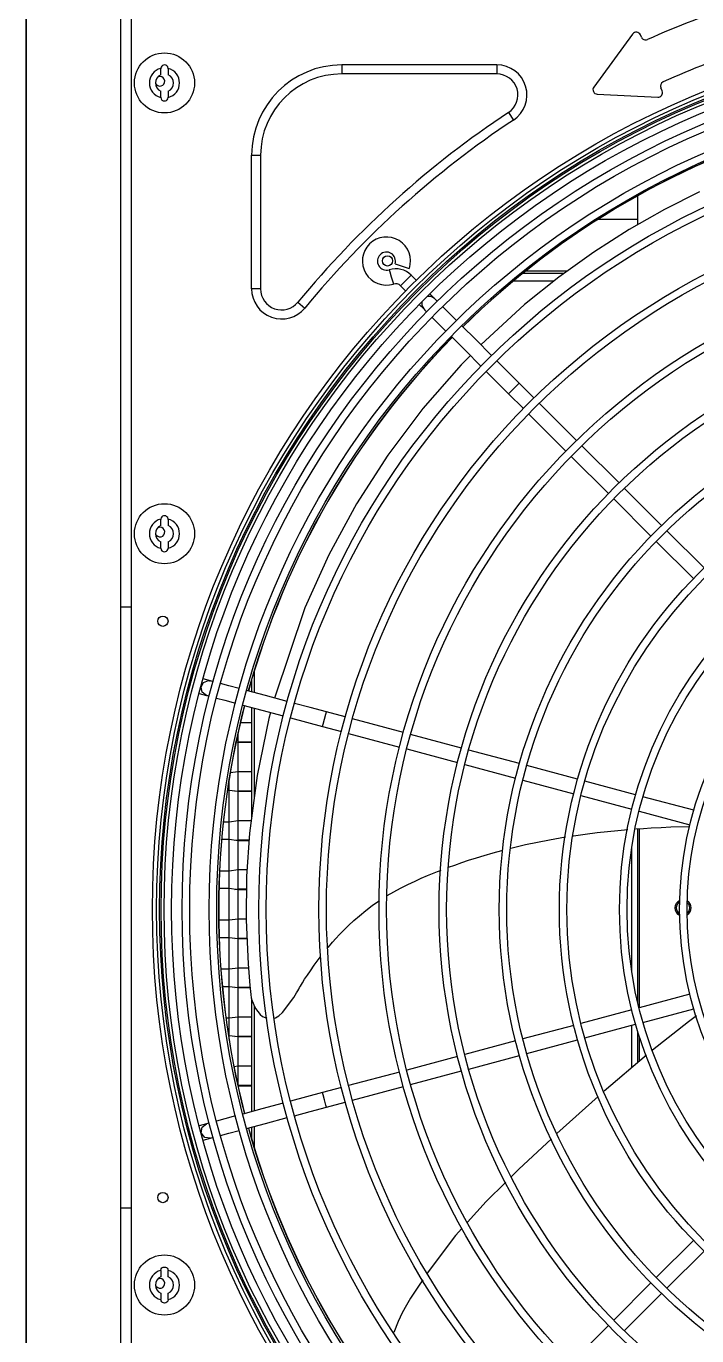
# Model space of a CAD drawing. Extents: x 594 to 813, y 174 to 240.
# Drawn here: x 741.774 to 744.013, y 198.53 to 202.901 of the extents above; entities that cross this region are included whole.
import ezdxf

# ---------------------------------------------------------------- set-up
doc = ezdxf.new("R2010")
doc.units = 0
doc.header["$MEASUREMENT"] = 0
doc.layers.add('AC.REF(S). PIPING', color=3, linetype='CONTINUOUS', lineweight=30)
doc.layers.add('LG-Product', color=3, linetype='CONTINUOUS')

# ---------------------------------------------------------------- blocks, each defined once
blk = doc.blocks.new('UW1-1')
at = {"layer": 'LG-Product', "color": 3, "linetype": 'Continuous'}
for p, q in [((1109.52, 3752.66), (1109.52, 4417.74)), ((1141.12, 3752.66), (1141.12, 4417.74)), ((2389.52, 4417.74), (2389.52, 3752.66)), ((1144.63, 3755.12), (1144.63, 4414.18)), ((1311.91, 4376.83), (1298.95, 4359.13)), ((1314.85, 4375.75), (1314.51, 4376.54)), ((1154.41, 4363.24), (1154.41, 4365.27)), ((1154.54, 4365.82), (1154.42, 4365.42)), ((1154.42, 4365.42), (1154.42, 4365.36)), ((1154.75, 4366.13), (1154.54, 4365.82)), ((1155.03, 4366.35), (1154.75, 4366.13)), ((1155.35, 4366.48), (1155.03, 4366.35)), ((1155.71, 4366.52), (1155.35, 4366.48)), ((1156.12, 4366.44), (1155.71, 4366.52)), ((1156.51, 4366.2), (1156.12, 4366.44)), ((1156.77, 4365.86), (1156.51, 4366.2)), ((1156.92, 4365.36), (1156.77, 4365.86)), ((1156.92, 4365.27), (1156.92, 4363.24)), ((1266.61, 4366.52), (1214.85, 4366.52)), ((1214.85, 4366.52), (1214.85, 4363.52)), ((1266.61, 4363.52), (1214.85, 4363.52)), ((1266.61, 4366.52), (1266.61, 4363.52)), ((1321.76, 4357.84), (1321.32, 4358.86)), ((1154.41, 4355.74), (1154.41, 4357.77)), ((1154.42, 4355.65), (1154.56, 4355.15)), ((1154.56, 4355.15), (1154.82, 4354.81)), ((1154.82, 4354.81), (1155.22, 4354.57)), ((1155.22, 4354.57), (1155.62, 4354.49)), ((1155.62, 4354.49), (1155.98, 4354.53)), ((1155.98, 4354.53), (1156.3, 4354.66)), ((1156.3, 4354.66), (1156.58, 4354.88)), ((1156.58, 4354.88), (1156.79, 4355.2)), ((1156.79, 4355.2), (1156.91, 4355.6)), ((1156.91, 4355.6), (1156.92, 4355.65)), ((1156.92, 4357.77), (1156.92, 4355.74)), ((1300.09, 4356.73), (1320.31, 4355.73)), ((1270.49, 4350.64), (1272.15, 4348.13)), ((1184.76, 4291.75), (1184.76, 4336.43)), ((1184.76, 4336.43), (1187.77, 4336.43)), ((1187.77, 4336.43), (1187.77, 4291.75)), ((1334.23, 4324.14), (1322.51, 4318.25)), ((1313.66, 4318.19), (1313.66, 4322.88)), ((1313.66, 4314.97), (1300.38, 4314.97)), ((1322.51, 4318.25), (1310.73, 4311.58)), ((1313.66, 4313.3), (1313.66, 4318.19)), ((1310.73, 4311.58), (1298.94, 4304.05)), ((1298.94, 4304.05), (1287.24, 4295.66)), ((1230.64, 4298.17), (1230.86, 4297.47)), ((1230.86, 4297.47), (1231.37, 4295.77)), ((1232.62, 4300.12), (1233.32, 4299.89)), ((1233.32, 4299.89), (1235.01, 4299.35)), ((1235.01, 4299.35), (1236.69, 4298.8)), ((1236.69, 4298.8), (1237.39, 4298.57)), ((1290, 4297.64), (1276.12, 4297.64)), ((1231.37, 4295.77), (1231.89, 4294.08)), ((1231.89, 4294.08), (1232.11, 4293.38)), ((1235, 4293.3), (1234.48, 4292.79)), ((1234.48, 4292.79), (1236.16, 4291.1)), ((1236.25, 4294.56), (1235, 4293.3)), ((1237.5, 4295.81), (1236.25, 4294.56)), ((1238.02, 4296.33), (1237.5, 4295.81)), ((1239.7, 4294.65), (1238.02, 4296.33)), ((1285.56, 4294.31), (1272.05, 4294.31)), ((1275.27, 4296.96), (1289.05, 4296.96)), ((1287.24, 4295.66), (1275.85, 4286.52)), ((1187.77, 4291.75), (1184.76, 4291.75)), ((1244.64, 4289.24), (1243.35, 4289.25)), ((1245.76, 4288.6), (1244.24, 4290.12)), ((1245.76, 4288.6), (1244.64, 4289.24)), ((1246.1, 4288.26), (1245.76, 4288.6)), ((1200.21, 4287.29), (1202.53, 4285.38)), ((1240.69, 4286.57), (1242.21, 4285.05)), ((1241.56, 4287.45), (1241.57, 4286.17)), ((1241.57, 4286.17), (1242.21, 4285.05)), ((1242.21, 4285.05), (1242.55, 4284.71)), ((1242.55, 4284.71), (1243.17, 4284.09)), ((1246.72, 4287.64), (1246.1, 4288.26)), ((1250.55, 4283.81), (1248.49, 4285.86)), ((1275.85, 4286.52), (1261.3, 4273.05)), ((1244.95, 4282.32), (1247, 4280.26)), ((1247, 4280.26), (1249.56, 4277.7)), ((1253.1, 4281.25), (1250.55, 4283.81)), ((1251.33, 4275.93), (1255.99, 4271.27)), ((1259.54, 4274.82), (1254.88, 4279.48)), ((1255.99, 4271.27), (1261.26, 4266)), ((1264.81, 4269.55), (1259.54, 4274.82)), ((1257.76, 4269.49), (1254.71, 4266.43)), ((1270.29, 4264.07), (1266.58, 4267.77)), ((1254.71, 4266.43), (1241.93, 4251.82)), ((1263.03, 4264.23), (1266.74, 4260.52)), ((1274.06, 4260.29), (1270.29, 4264.07)), ((1266.74, 4260.52), (1270.51, 4256.75)), ((1272.29, 4258.52), (1271.03, 4257.27)), ((1273.54, 4259.77), (1272.29, 4258.52)), ((1274.06, 4260.29), (1273.54, 4259.77)), ((1279, 4255.36), (1274.06, 4260.29)), ((1271.03, 4257.27), (1270.51, 4256.75)), ((1270.51, 4256.75), (1275.45, 4251.81)), ((1293.18, 4241.17), (1280.77, 4253.59)), ((1241.93, 4251.82), (1230.25, 4236.31)), ((1277.22, 4250.04), (1289.64, 4237.63)), ((1230.25, 4236.31), (1219.75, 4219.99)), ((1307.37, 4226.98), (1294.96, 4239.4)), ((1291.41, 4235.85), (1303.82, 4223.44)), ((1321.56, 4212.8), (1309.14, 4225.21)), ((1219.75, 4219.99), (1210.48, 4202.94)), ((1305.6, 4221.66), (1318.01, 4209.25)), ((1154.41, 4212.77), (1154.41, 4214.8)), ((1154.54, 4215.35), (1154.42, 4214.95)), ((1154.42, 4214.95), (1154.42, 4214.89)), ((1154.75, 4215.66), (1154.54, 4215.35)), ((1155.03, 4215.88), (1154.75, 4215.66)), ((1155.35, 4216.02), (1155.03, 4215.88)), ((1155.71, 4216.05), (1155.35, 4216.02)), ((1156.12, 4215.97), (1155.71, 4216.05)), ((1156.51, 4215.73), (1156.12, 4215.97)), ((1156.77, 4215.4), (1156.51, 4215.73)), ((1156.92, 4214.89), (1156.77, 4215.4)), ((1156.92, 4214.8), (1156.92, 4212.77)), ((1335.75, 4198.61), (1323.33, 4211.02)), ((1154.41, 4205.27), (1154.41, 4207.3)), ((1156.92, 4207.3), (1156.92, 4205.27)), ((1319.79, 4207.48), (1332.2, 4195.06)), ((1154.42, 4205.18), (1154.56, 4204.68)), ((1154.56, 4204.68), (1154.82, 4204.34)), ((1154.82, 4204.34), (1155.22, 4204.1)), ((1155.22, 4204.1), (1155.62, 4204.02)), ((1155.62, 4204.02), (1155.98, 4204.06)), ((1155.98, 4204.06), (1156.3, 4204.19)), ((1156.3, 4204.19), (1156.58, 4204.41)), ((1156.58, 4204.41), (1156.79, 4204.73)), ((1156.79, 4204.73), (1156.91, 4205.13)), ((1156.91, 4205.13), (1156.92, 4205.18)), ((1210.48, 4202.94), (1202.48, 4185.25)), ((1144.63, 4185.51), (1141.12, 4185.51)), ((1202.48, 4185.25), (1192.44, 4155.2)), ((1171.03, 4160.93), (1168.54, 4161.6)), ((1185.56, 4163.96), (1185.56, 4157.03)), ((1167.9, 4158.83), (1168.74, 4160.39)), ((1168.3, 4157.11), (1167.9, 4158.83)), ((1168.74, 4160.39), (1170.39, 4161.01)), ((1170.39, 4161.01), (1170.71, 4160.99)), ((1170.71, 4160.99), (1171.03, 4160.93)), ((1171.36, 4160.84), (1171.03, 4160.93)), ((1171.93, 4160.69), (1171.36, 4160.84)), ((1177.13, 4159.3), (1174.35, 4160.04)), ((1180.65, 4158.35), (1177.13, 4159.3)), ((1189.42, 4156), (1183.07, 4157.7)), ((1184.76, 4161.27), (1184.76, 4157.25)), ((1167.24, 4156.75), (1169.74, 4156.08)), ((1169.74, 4156.08), (1168.3, 4157.11)), ((1169.74, 4156.08), (1170.07, 4156)), ((1170.07, 4156), (1170.63, 4155.85)), ((1173.05, 4155.2), (1175.83, 4154.45)), ((1175.83, 4154.45), (1179.35, 4153.51)), ((1181.77, 4152.86), (1188.12, 4151.16)), ((1196.64, 4154.07), (1189.42, 4156)), ((1204.33, 4152.01), (1199.06, 4153.42)), ((1184.76, 4152.06), (1184.76, 4115.53)), ((1185.56, 4151.84), (1185.56, 4121.65)), ((1188.12, 4151.16), (1195.34, 4149.22)), ((1191.07, 4150.37), (1190.49, 4148.36)), ((1197.76, 4148.58), (1203.03, 4147.16)), ((1209.7, 4150.57), (1204.33, 4152.01)), ((1209.05, 4148.15), (1209.51, 4149.86)), ((1209.51, 4149.86), (1209.7, 4150.57)), ((1216.02, 4148.88), (1209.7, 4150.57)), ((1181.02, 4147.04), (1184.77, 4147.04)), ((1190.49, 4148.36), (1186.57, 4129.35)), ((1203.03, 4147.16), (1208.4, 4145.73)), ((1208.4, 4145.73), (1208.59, 4146.43)), ((1208.4, 4145.73), (1214.72, 4144.03)), ((1208.59, 4146.43), (1209.05, 4148.15)), ((1235.4, 4143.68), (1218.44, 4148.23)), ((1180.24, 4140.33), (1179.54, 4140.42)), ((1179.55, 4140.5), (1180.24, 4140.59)), ((1180.24, 4141.44), (1180.24, 4143.7)), ((1180.24, 4140.59), (1180.24, 4141.44)), ((1180.24, 4140.59), (1184.77, 4140.59)), ((1184.77, 4140.33), (1180.24, 4140.33)), ((1180.24, 4139.68), (1180.24, 4140.33)), ((1217.14, 4143.38), (1234.1, 4138.84)), ((1254.78, 4138.49), (1237.82, 4143.03)), ((1180.24, 4137.91), (1180.24, 4139.68)), ((1180.24, 4135.5), (1180.24, 4137.91)), ((1180.24, 4133.08), (1180.24, 4135.5)), ((1236.52, 4138.19), (1253.48, 4133.65)), ((1274.16, 4133.3), (1257.2, 4137.84)), ((1180.24, 4131.31), (1180.24, 4133.08)), ((1180.24, 4130.66), (1180.24, 4131.31)), ((1255.9, 4133), (1272.86, 4128.45)), ((1293.54, 4128.1), (1276.58, 4132.65)), ((1177.23, 4125.8), (1177.23, 4127.96)), ((1177.63, 4130.34), (1180.24, 4130.66)), ((1180.24, 4130.66), (1184.77, 4130.66)), ((1180.24, 4129.87), (1180.24, 4130.66)), ((1180.24, 4129.05), (1180.24, 4129.87)), ((1180.24, 4126.63), (1180.24, 4129.05)), ((1180.24, 4124.86), (1180.24, 4126.63)), ((1186.57, 4129.35), (1184.05, 4110.1)), ((1275.29, 4127.8), (1292.24, 4123.26)), ((1312.92, 4122.91), (1295.96, 4127.45)), ((1177.23, 4124.32), (1176.67, 4124.32)), ((1177.23, 4124.32), (1177.23, 4125.8)), ((1180.24, 4123.95), (1177.23, 4124.32)), ((1177.23, 4123.63), (1177.23, 4124.32)), ((1177.23, 4121.72), (1177.23, 4123.63)), ((1179.2, 4124.08), (1180.24, 4124.21)), ((1180.24, 4124.21), (1180.24, 4124.86)), ((1180.24, 4124.21), (1184.77, 4124.21)), ((1184.77, 4123.95), (1180.24, 4123.95)), ((1180.24, 4123.31), (1180.24, 4123.95)), ((1180.24, 4121.54), (1180.24, 4123.31)), ((1294.67, 4122.61), (1311.62, 4118.07)), ((1332.3, 4117.72), (1315.34, 4122.26)), ((1177.23, 4119.12), (1177.23, 4121.72)), ((1177.23, 4116.51), (1177.23, 4119.12)), ((1180.24, 4119.12), (1180.24, 4121.54)), ((1180.24, 4116.7), (1180.24, 4119.12)), ((1175.35, 4113.91), (1177.23, 4113.91)), ((1177.23, 4114.61), (1177.23, 4116.51)), ((1177.23, 4113.91), (1177.23, 4114.61)), ((1177.23, 4113.91), (1180.24, 4114.28)), ((1177.23, 4113.29), (1177.23, 4113.91)), ((1180.24, 4114.93), (1180.24, 4116.7)), ((1180.24, 4114.28), (1180.24, 4114.93)), ((1180.24, 4114.28), (1184.61, 4114.28)), ((1180.24, 4113.49), (1180.24, 4114.28)), ((1314.05, 4117.42), (1331.01, 4112.87)), ((1177.23, 4112.67), (1177.23, 4113.29)), ((1177.23, 4109.87), (1177.23, 4112.67)), ((1177.23, 4107.95), (1177.23, 4109.87)), ((1180.24, 4112.67), (1180.24, 4113.49)), ((1180.24, 4110.25), (1180.24, 4112.67)), ((1180.24, 4108.48), (1180.24, 4110.25)), ((1184.05, 4110.1), (1183.09, 4095.58)), ((1292.1, 4109.22), (1292.18, 4109.23)), ((1292.18, 4109.23), (1296.12, 4109.79)), ((1296.12, 4109.79), (1300.08, 4110.29)), ((1300.08, 4110.29), (1303.55, 4110.67)), ((1303.55, 4110.67), (1307.02, 4111.01)), ((1307.02, 4111.01), (1310.27, 4111.3)), ((1312.94, 4111.51), (1312.97, 4111.52)), ((1312.97, 4111.52), (1315.55, 4111.69)), ((1313.66, 4053.39), (1313.66, 4111.56)), ((1314.16, 4051.82), (1314.16, 4111.59)), ((1315.55, 4111.69), (1318.13, 4111.84)), ((1318.13, 4111.84), (1321.43, 4112.03)), ((1321.43, 4112.03), (1324.72, 4112.17)), ((1324.72, 4112.17), (1330.89, 4112.33)), ((1177.23, 4107.95), (1174.77, 4107.95)), ((1180.24, 4107.58), (1177.23, 4107.95)), ((1177.23, 4107.25), (1177.23, 4107.95)), ((1177.23, 4105.34), (1177.23, 4107.25)), ((1177.23, 4102.74), (1177.23, 4105.34)), ((1179.2, 4107.7), (1180.24, 4107.83)), ((1180.24, 4107.83), (1180.24, 4108.48)), ((1180.24, 4107.83), (1183.91, 4107.83)), ((1183.89, 4107.58), (1180.24, 4107.58)), ((1180.24, 4106.93), (1180.24, 4107.58)), ((1180.24, 4105.16), (1180.24, 4106.93)), ((1180.24, 4102.74), (1180.24, 4105.16)), ((1271.31, 4105.11), (1276.18, 4106.26)), ((1276.18, 4106.26), (1280.15, 4107.11)), ((1280.15, 4107.11), (1284.14, 4107.89)), ((1284.14, 4107.89), (1289.54, 4108.82)), ((1311.65, 4063.67), (1311.65, 4105.53)), ((1177.23, 4100.14), (1177.23, 4102.74)), ((1180.24, 4100.32), (1180.24, 4102.74)), ((1254.87, 4100.26), (1257.17, 4101.03)), ((1257.17, 4101.03), (1259.79, 4101.87)), ((1259.79, 4101.87), (1262.42, 4102.67)), ((1262.42, 4102.67), (1265.35, 4103.53)), ((1265.35, 4103.53), (1268.3, 4104.34)), ((1268.3, 4104.34), (1268.55, 4104.41)), ((1174.08, 4097.53), (1177.23, 4097.53)), ((1177.23, 4098.23), (1177.23, 4100.14)), ((1177.23, 4097.53), (1177.23, 4098.23)), ((1177.23, 4097.53), (1180.24, 4097.91)), ((1177.23, 4096.92), (1177.23, 4097.53)), ((1177.23, 4096.29), (1177.23, 4096.92)), ((1177.23, 4093.49), (1177.23, 4096.29)), ((1180.24, 4098.55), (1180.24, 4100.32)), ((1180.24, 4097.91), (1180.24, 4098.55)), ((1180.24, 4097.91), (1183.24, 4097.91)), ((1180.24, 4097.11), (1180.24, 4097.91)), ((1180.24, 4096.29), (1180.24, 4097.11)), ((1180.24, 4093.87), (1180.24, 4096.29)), ((1243.41, 4095.93), (1245.08, 4096.62)), ((1245.08, 4096.62), (1246.75, 4097.29)), ((1246.75, 4097.29), (1247.99, 4097.77)), ((1250.5, 4098.72), (1252.58, 4099.46)), ((1252.58, 4099.46), (1254.87, 4100.26)), ((1177.23, 4091.57), (1177.23, 4093.49)), ((1180.24, 4092.1), (1180.24, 4093.87)), ((1180.24, 4091.46), (1180.24, 4092.1)), ((1183.09, 4095.58), (1182.94, 4081.02)), ((1230.05, 4089.27), (1234.44, 4091.74)), ((1234.44, 4091.74), (1236.85, 4092.96)), ((1236.85, 4092.96), (1239.3, 4094.12)), ((1239.3, 4094.12), (1241.35, 4095.04)), ((1241.35, 4095.04), (1243.41, 4095.93)), ((1177.23, 4091.57), (1173.86, 4091.57)), ((1180.24, 4091.2), (1177.23, 4091.57)), ((1177.23, 4090.87), (1177.23, 4091.57)), ((1177.23, 4088.97), (1177.23, 4090.87)), ((1177.23, 4086.36), (1177.23, 4088.97)), ((1179.2, 4091.33), (1180.24, 4091.46)), ((1180.24, 4091.46), (1183.06, 4091.46)), ((1183.06, 4091.2), (1180.24, 4091.2)), ((1180.24, 4090.55), (1180.24, 4091.2)), ((1180.24, 4088.78), (1180.24, 4090.55)), ((1180.24, 4086.36), (1180.24, 4088.78)), ((1225.04, 4085.93), (1227.4, 4087.58)), ((1177.23, 4083.76), (1177.23, 4086.36)), ((1177.23, 4081.85), (1177.23, 4083.76)), ((1180.24, 4083.94), (1180.24, 4086.36)), ((1180.24, 4082.17), (1180.24, 4083.94)), ((1220.73, 4082.5), (1222.85, 4084.25)), ((1222.85, 4084.25), (1225.04, 4085.93)), ((1173.8, 4081.16), (1177.23, 4081.16)), ((1177.23, 4081.16), (1177.23, 4081.85)), ((1177.23, 4081.16), (1180.24, 4081.53)), ((1177.23, 4080.54), (1177.23, 4081.16)), ((1177.23, 4079.91), (1177.23, 4080.54)), ((1177.23, 4077.11), (1177.23, 4079.91)), ((1180.24, 4081.53), (1180.24, 4082.17)), ((1180.24, 4081.53), (1182.95, 4081.53)), ((1180.24, 4080.73), (1180.24, 4081.53)), ((1180.24, 4079.91), (1180.24, 4080.73)), ((1180.24, 4077.49), (1180.24, 4079.91)), ((1182.94, 4081.02), (1183.58, 4066.46)), ((1215.59, 4077.77), (1217.09, 4079.22)), ((1217.09, 4079.22), (1218.89, 4080.89)), ((1218.89, 4080.89), (1220.73, 4082.5)), ((1177.23, 4075.19), (1173.94, 4075.19)), ((1177.23, 4075.19), (1177.23, 4077.11)), ((1180.24, 4074.82), (1177.23, 4075.19)), ((1177.23, 4074.49), (1177.23, 4075.19)), ((1177.23, 4072.59), (1177.23, 4074.49)), ((1179.2, 4074.95), (1180.24, 4075.08)), ((1180.24, 4075.73), (1180.24, 4077.49)), ((1180.24, 4075.08), (1180.24, 4075.73)), ((1180.24, 4075.08), (1183.21, 4075.08)), ((1183.23, 4074.82), (1180.24, 4074.82)), ((1180.24, 4074.17), (1180.24, 4074.82)), ((1180.24, 4072.4), (1180.24, 4074.17)), ((1211.72, 4073.66), (1212.91, 4074.98)), ((1212.91, 4074.98), (1214.13, 4076.28)), ((1214.13, 4076.28), (1215.59, 4077.77)), ((1177.23, 4069.98), (1177.23, 4072.59)), ((1177.23, 4067.38), (1177.23, 4069.98)), ((1180.24, 4069.98), (1180.24, 4072.4)), ((1180.24, 4067.57), (1180.24, 4069.98)), ((1210.27, 4071.96), (1211.72, 4073.66)), ((1177.23, 4065.48), (1177.23, 4067.38)), ((1177.23, 4064.78), (1177.23, 4065.48)), ((1180.24, 4065.8), (1180.24, 4067.57)), ((1180.24, 4065.15), (1180.24, 4065.8)), ((1183.58, 4066.46), (1184.21, 4059.26)), ((1204.38, 4064.16), (1205.67, 4065.99)), ((1205.67, 4065.99), (1207, 4067.8)), ((1207, 4067.8), (1207.76, 4068.81)), ((1174.5, 4064.78), (1177.23, 4064.78)), ((1177.23, 4064.78), (1180.24, 4065.15)), ((1177.23, 4064.16), (1177.23, 4064.78)), ((1177.23, 4063.53), (1177.23, 4064.16)), ((1177.23, 4060.73), (1177.23, 4063.53)), ((1180.24, 4065.15), (1183.71, 4065.15)), ((1180.24, 4064.35), (1180.24, 4065.15)), ((1180.24, 4063.53), (1180.24, 4064.35)), ((1180.24, 4061.12), (1180.24, 4063.53)), ((1180.24, 4059.35), (1180.24, 4061.12)), ((1201.74, 4060.17), (1202.44, 4061.3)), ((1202.44, 4061.3), (1203.39, 4062.74)), ((1203.39, 4062.74), (1204.38, 4064.16)), ((1177.23, 4058.81), (1175, 4058.81)), ((1177.23, 4058.81), (1177.23, 4060.73)), ((1180.24, 4058.44), (1177.23, 4058.81)), ((1177.23, 4058.12), (1177.23, 4058.81)), ((1177.23, 4056.21), (1177.23, 4058.12)), ((1179.2, 4058.57), (1180.24, 4058.7)), ((1180.24, 4058.7), (1180.24, 4059.35)), ((1180.24, 4058.7), (1184.28, 4058.7)), ((1184.3, 4058.44), (1180.24, 4058.44)), ((1180.24, 4057.79), (1180.24, 4058.44)), ((1180.24, 4056.02), (1180.24, 4057.79)), ((1184.21, 4059.26), (1184.53, 4056.19)), ((1199.32, 4056.02), (1199.79, 4056.79)), ((1199.79, 4056.79), (1200.16, 4057.43)), ((1200.16, 4057.43), (1200.52, 4058.07)), ((1200.52, 4058.07), (1200.79, 4058.55)), ((1200.79, 4058.55), (1201.07, 4059.03)), ((1201.07, 4059.03), (1201.74, 4060.17)), ((1177.23, 4053.61), (1177.23, 4056.21)), ((1177.23, 4051), (1177.23, 4053.61)), ((1180.24, 4053.61), (1180.24, 4056.02)), ((1180.24, 4051.19), (1180.24, 4053.61)), ((1184.53, 4056.19), (1184.65, 4055.16)), ((1184.65, 4055.16), (1184.69, 4054.83)), ((1184.69, 4054.83), (1184.71, 4054.66)), ((1184.71, 4054.66), (1185.46, 4052.78)), ((1184.76, 4054.53), (1184.76, 4017.15)), ((1185.46, 4052.78), (1186.07, 4051.56)), ((1185.56, 4052.57), (1185.56, 4017.36)), ((1195.11, 4050.19), (1198.84, 4055.28)), ((1198.85, 4055.27), (1199.32, 4056.02)), ((1331.01, 4056.33), (1314.05, 4051.78)), ((1176.19, 4048.4), (1177.23, 4048.4)), ((1177.23, 4049.1), (1177.23, 4051)), ((1177.23, 4048.4), (1177.23, 4049.1)), ((1177.23, 4048.4), (1180.24, 4048.77)), ((1177.23, 4047.78), (1177.23, 4048.4)), ((1180.24, 4049.42), (1180.24, 4051.19)), ((1180.24, 4048.77), (1180.24, 4049.42)), ((1180.24, 4048.77), (1184.77, 4048.77)), ((1180.24, 4047.98), (1180.24, 4048.77)), ((1180.24, 4047.16), (1180.24, 4047.98)), ((1186.07, 4051.56), (1187.6, 4049.61)), ((1187.6, 4049.61), (1188.4, 4048.88)), ((1188.4, 4048.88), (1189.83, 4048.31)), ((1192.24, 4048.38), (1192.74, 4048.48)), ((1192.74, 4048.48), (1193.87, 4049.13)), ((1193.87, 4049.13), (1195.11, 4050.19)), ((1311.62, 4051.14), (1294.67, 4046.59)), ((1315.34, 4046.94), (1332.3, 4051.48)), ((1333.24, 4049.11), (1330.52, 4047.07)), ((1177.23, 4047.16), (1177.23, 4047.78)), ((1177.23, 4044.36), (1177.23, 4047.16)), ((1177.23, 4042.44), (1177.23, 4044.36)), ((1180.24, 4044.74), (1180.24, 4047.16)), ((1180.24, 4042.97), (1180.24, 4044.74)), ((1292.24, 4045.94), (1275.29, 4041.4)), ((1295.96, 4041.75), (1312.92, 4046.29)), ((1311.65, 4031.81), (1311.65, 4045.95)), ((1313.66, 4033.52), (1313.66, 4043.82)), ((1330.52, 4047.07), (1318.56, 4037.61)), ((1177.23, 4042.44), (1177.06, 4042.44)), ((1180.24, 4042.06), (1177.23, 4042.44)), ((1177.23, 4042.15), (1177.23, 4042.44)), ((1177.23, 4041.34), (1177.23, 4042.15)), ((1179.2, 4042.19), (1180.24, 4042.32)), ((1180.24, 4042.32), (1180.24, 4042.97)), ((1180.24, 4042.32), (1184.77, 4042.32)), ((1184.77, 4042.06), (1180.24, 4042.06)), ((1180.24, 4041.42), (1180.24, 4042.06)), ((1180.24, 4039.65), (1180.24, 4041.42)), ((1180.24, 4037.23), (1180.24, 4039.65)), ((1272.86, 4040.75), (1255.9, 4036.21)), ((1276.58, 4036.55), (1293.54, 4041.1)), ((1314.16, 4033.95), (1314.16, 4042.22)), ((1180.24, 4034.81), (1180.24, 4037.23)), ((1180.24, 4033.04), (1180.24, 4034.81)), ((1253.48, 4035.56), (1236.52, 4031.01)), ((1257.2, 4031.36), (1274.16, 4035.9)), ((1316.55, 4035.98), (1302.46, 4023.96)), ((1178.86, 4032.22), (1180.24, 4032.39)), ((1180.24, 4032.39), (1180.24, 4033.04)), ((1180.24, 4032.39), (1184.77, 4032.39)), ((1180.24, 4031.6), (1180.24, 4032.39)), ((1180.24, 4030.78), (1180.24, 4031.6)), ((1180.24, 4028.36), (1180.24, 4030.78)), ((1237.82, 4026.17), (1254.78, 4030.71)), ((1180.24, 4026.59), (1180.24, 4028.36)), ((1180.24, 4025.94), (1180.24, 4026.59)), ((1234.1, 4030.36), (1217.14, 4025.82)), ((1180.17, 4025.93), (1180.24, 4025.94)), ((1180.24, 4025.69), (1180.22, 4025.69)), ((1180.24, 4025.94), (1184.77, 4025.94)), ((1184.77, 4025.69), (1180.24, 4025.69)), ((1180.24, 4025.66), (1180.24, 4025.69)), ((1180.24, 4025.59), (1180.24, 4025.66)), ((1203.03, 4022.04), (1197.76, 4020.63)), ((1208.4, 4023.48), (1203.03, 4022.04)), ((1214.72, 4025.17), (1208.4, 4023.48)), ((1208.59, 4022.77), (1208.4, 4023.48)), ((1209.05, 4021.05), (1208.59, 4022.77)), ((1218.44, 4020.98), (1235.4, 4025.52)), ((1300.43, 4022.23), (1286.66, 4009.79)), ((1188.12, 4018.04), (1181.77, 4016.34)), ((1195.34, 4019.98), (1188.12, 4018.04)), ((1204.33, 4017.19), (1209.7, 4018.63)), ((1209.51, 4019.34), (1209.05, 4021.05)), ((1209.7, 4018.63), (1209.51, 4019.34)), ((1209.7, 4018.63), (1216.02, 4020.33)), ((1169.74, 4013.12), (1167.24, 4012.45)), ((1168.22, 4011.95), (1169.74, 4013.12)), ((1170.07, 4013.21), (1169.74, 4013.12)), ((1170.63, 4013.36), (1170.07, 4013.21)), ((1175.83, 4014.75), (1173.05, 4014.01)), ((1179.35, 4015.69), (1175.83, 4014.75)), ((1183.07, 4011.5), (1189.42, 4013.2)), ((1189.42, 4013.2), (1196.64, 4015.13)), ((1199.06, 4015.78), (1204.33, 4017.19)), ((1167.97, 4010.05), (1168.22, 4011.95)), ((1169.14, 4008.52), (1167.97, 4010.05)), ((1174.35, 4009.16), (1177.13, 4009.91)), ((1177.13, 4009.91), (1180.65, 4010.85)), ((1184.31, 4009.57), (1184.77, 4009.57)), ((1184.77, 4009.31), (1184.39, 4009.31)), ((1184.76, 4011.95), (1184.76, 4008.02)), ((1185.56, 4012.17), (1185.56, 4005.33)), ((1168.54, 4007.6), (1171.03, 4008.27)), ((1171.03, 4008.27), (1169.14, 4008.52)), ((1171.03, 4008.27), (1171.36, 4008.36)), ((1171.36, 4008.36), (1171.93, 4008.51)), ((1284.83, 4008.11), (1273.97, 3997.92)), ((1273.97, 3997.92), (1271.49, 3995.48)), ((1269.59, 3993.61), (1263, 3987.12)), ((1263, 3987.12), (1256.79, 3980.21)), ((1144.63, 3984.89), (1141.12, 3984.89)), ((1254.94, 3978.16), (1252.83, 3975.81)), ((1252.83, 3975.81), (1243.37, 3963.2)), ((1332.2, 3974.14), (1319.79, 3961.73)), ((1323.33, 3958.18), (1335.75, 3970.59)), ((1154.56, 3964.61), (1154.82, 3964.95)), ((1154.82, 3964.95), (1155.22, 3965.19)), ((1155.22, 3965.19), (1155.62, 3965.27)), ((1155.62, 3965.27), (1155.98, 3965.23)), ((1155.98, 3965.23), (1156.3, 3965.1)), ((1156.3, 3965.1), (1156.58, 3964.88)), ((1156.58, 3964.88), (1156.79, 3964.57)), ((1154.41, 3964.02), (1154.41, 3961.99)), ((1154.42, 3964.11), (1154.56, 3964.61)), ((1156.79, 3964.57), (1156.91, 3964.16)), ((1156.91, 3964.16), (1156.92, 3964.11)), ((1156.92, 3961.99), (1156.92, 3964.02)), ((1241.9, 3961.03), (1240.41, 3958.85)), ((1154.41, 3956.52), (1154.41, 3954.49)), ((1156.92, 3954.49), (1156.92, 3956.52)), ((1240.41, 3958.85), (1237.81, 3954.88)), ((1318.01, 3959.95), (1305.6, 3947.54)), ((1309.14, 3943.99), (1321.56, 3956.4)), ((1154.42, 3954.35), (1154.42, 3954.4)), ((1154.54, 3953.94), (1154.42, 3954.35)), ((1154.75, 3953.63), (1154.54, 3953.94)), ((1155.03, 3953.41), (1154.75, 3953.63)), ((1155.35, 3953.28), (1155.03, 3953.41)), ((1155.71, 3953.24), (1155.35, 3953.28)), ((1156.12, 3953.32), (1155.71, 3953.24)), ((1156.51, 3953.56), (1156.12, 3953.32)), ((1156.77, 3953.9), (1156.51, 3953.56)), ((1156.92, 3954.4), (1156.77, 3953.9)), ((1236.4, 3952.56), (1235, 3949.97)), ((1237.81, 3954.88), (1236.4, 3952.56)), ((1235, 3949.97), (1233.64, 3947.12)), ((1233.64, 3947.12), (1232.19, 3943.46)), ((1303.82, 3945.76), (1291.41, 3933.35))]:
    blk.add_line(p, q, dxfattribs=at)
for centre, radius in [((1446.21, 4084.6), 294.56), ((1446.21, 4084.6), 293.16), ((1446.21, 4084.6), 292.16), ((1446.21, 4084.6), 291.66), ((1446.21, 4084.6), 290.66), ((1446.21, 4084.6), 288.15), ((1155.67, 4360.51), 10.03), ((1446.21, 4084.6), 284.64), ((1446.21, 4084.6), 282.13), ((1446.21, 4084.6), 275.61), ((1446.21, 4084.6), 273.1), ((1446.21, 4084.6), 259.06), ((1446.21, 4084.6), 256.55), ((1446.21, 4084.6), 238.99), ((1446.21, 4084.6), 236.49), ((1446.21, 4084.6), 218.93), ((1230.12, 4301.09), 1.71), ((1446.21, 4084.6), 216.42), ((1446.21, 4084.6), 198.87), ((1446.21, 4084.6), 196.36), ((1446.21, 4084.6), 178.81), ((1446.21, 4084.6), 176.3), ((1446.21, 4084.6), 158.74), ((1446.21, 4084.6), 156.24), ((1446.21, 4084.6), 138.68), ((1155.67, 4210.04), 10.03), ((1446.21, 4084.6), 136.17), ((1446.21, 4084.6), 118.62), ((1446.21, 4084.6), 116.11), ((1155.14, 4180.83), 1.71), ((1155.14, 3988.46), 1.71), ((1155.67, 3959.26), 10.03)]:
    blk.add_circle(centre, radius, dxfattribs=at)
for centre, radius, start, end in [((1446.57, 4084.65), 317.99, 102.2397, 114.0761), ((1446.57, 4084.65), 302.94, 102.2505, 114.2644), ((1313.13, 4375.94), 1.5, 23.4816, 143.7993), ((1316.23, 4376.35), 1.5, 203.4816, 294.0761), ((1155.67, 4360.51), 5.02, 104.4373, 255.5627), ((1155.67, 4360.51), 3.01, 114.6243, 245.3757), ((1154.16, 4361.06), 1.61, 200.3681, 90), ((1154.16, 4361.06), 1.61, 90, 119.3625), ((1155.67, 4365.27), 1.25, 175.7744, 180), ((1155.67, 4360.51), 5.02, 284.4373, 75.5627), ((1155.67, 4365.27), 1.25, 0, 4.2256), ((1155.67, 4360.51), 3.01, 294.6243, 65.3757), ((1214.85, 4336.43), 30.09, 90, 180), ((1214.85, 4336.43), 27.08, 90, 180), ((1266.61, 4356.49), 10.03, 303.5041, 90), ((1266.61, 4356.49), 7.02, 303.5041, 90), ((1300.17, 4358.24), 1.5, 143.7993, 267.1692), ((1322.7, 4359.46), 1.5, 114.2644, 203.4816), ((1155.67, 4355.74), 1.25, 180, 184.2256), ((1155.67, 4355.74), 1.25, 355.7744, 0), ((1320.38, 4357.24), 1.5, 267.1692, 23.4816), ((1446.57, 4084.65), 318.99, 123.5041, 140.5616), ((1446.57, 4084.65), 315.98, 123.5041, 140.5616), ((1446.57, 4084.65), 272.85, 105.5981, 134.5331), ((1446.57, 4084.65), 272.8, 105.6037, 134.5388), ((1229.76, 4301.05), 8.03, 342.0357, 287.0196), ((1229.76, 4301.05), 3.01, 135, 287.0196), ((1229.76, 4301.05), 3.01, 342.0357, 135), ((1232.8, 4291.11), 7.38, 45, 107.0196), ((1232.8, 4291.11), 2.37, 45, 107.0196), ((1194.79, 4291.75), 10.03, 180, 320.5616), ((1194.79, 4291.75), 7.02, 180, 320.5616), ((1446.57, 4084.65), 272.85, 135.585, 164.4975), ((1446.57, 4084.65), 272.8, 135.5906, 164.5031), ((1155.67, 4210.04), 5.02, 104.4373, 255.5627), ((1155.67, 4214.8), 1.25, 175.7744, 180), ((1155.67, 4210.04), 5.02, 284.4373, 75.5627), ((1155.67, 4214.8), 1.25, 0, 4.2256), ((1155.67, 4210.04), 3.01, 114.6243, 245.3757), ((1154.16, 4210.59), 1.61, 200.3681, 90), ((1154.16, 4210.59), 1.61, 90, 119.3625), ((1155.67, 4210.04), 3.01, 294.6243, 65.3757), ((1155.67, 4205.27), 1.25, 180, 184.2256), ((1155.67, 4205.27), 1.25, 355.7744, 0), ((1446.57, 4084.65), 272.85, 165.555, 194.4619), ((1446.57, 4084.65), 272.8, 165.5606, 194.4675), ((1328.71, 4085.15), 2.71, 113.4619, 245.9981), ((1328.71, 4085.15), 2.71, 301.23, 58.2412), ((1328.71, 4085.15), 2.26, 118.89, 240.5812), ((1328.71, 4085.15), 2.26, 308.2387, 51.2212), ((1446.57, 4084.65), 272.85, 195.5137, 224.4206), ((1446.57, 4084.65), 272.8, 195.5194, 224.4263), ((1155.67, 3959.26), 5.02, 104.4373, 255.5627), ((1155.67, 3959.26), 3.01, 114.6243, 245.3757), ((1154.16, 3959.81), 1.61, 200.3681, 90), ((1154.16, 3959.81), 1.61, 90, 119.3625), ((1155.67, 3964.02), 1.25, 175.7744, 180), ((1155.67, 3959.26), 5.02, 284.4373, 75.5627), ((1155.67, 3964.02), 1.25, 0, 4.2256), ((1155.67, 3959.26), 3.01, 294.6243, 65.3757), ((1155.67, 3954.49), 1.25, 180, 184.2256), ((1155.67, 3954.49), 1.25, 355.7744, 0)]:
    blk.add_arc(centre, radius, start, end, dxfattribs=at)
blk = doc.blocks.new('UW1+UW1_2')
at = {"layer": 'LG-Product'}
for p in [(1162.18, 2470.68), (2442.18, 2470.68)]:
    blk.add_blockref('UW1-1', p, dxfattribs=at)
blk = doc.blocks.new('A$C5B2C3915')
at = {"layer": 'LG-Product'}
blk.add_blockref('UW1+UW1_2', (-4815.985, -6647.45), dxfattribs=at)

msp = doc.modelspace()

# ---------------------------------------------------------------- block references
at = {"layer": 'AC.REF(S). PIPING', "linetype": 'Continuous', "xscale": 0.0099999999999909, "yscale": 0.0099999999999909, "zscale": 0.0099999999999909}
msp.add_blockref('A$C5B2C3915', (754.4172, 200.8743), dxfattribs=at)

doc.saveas('drawing.dxf')
